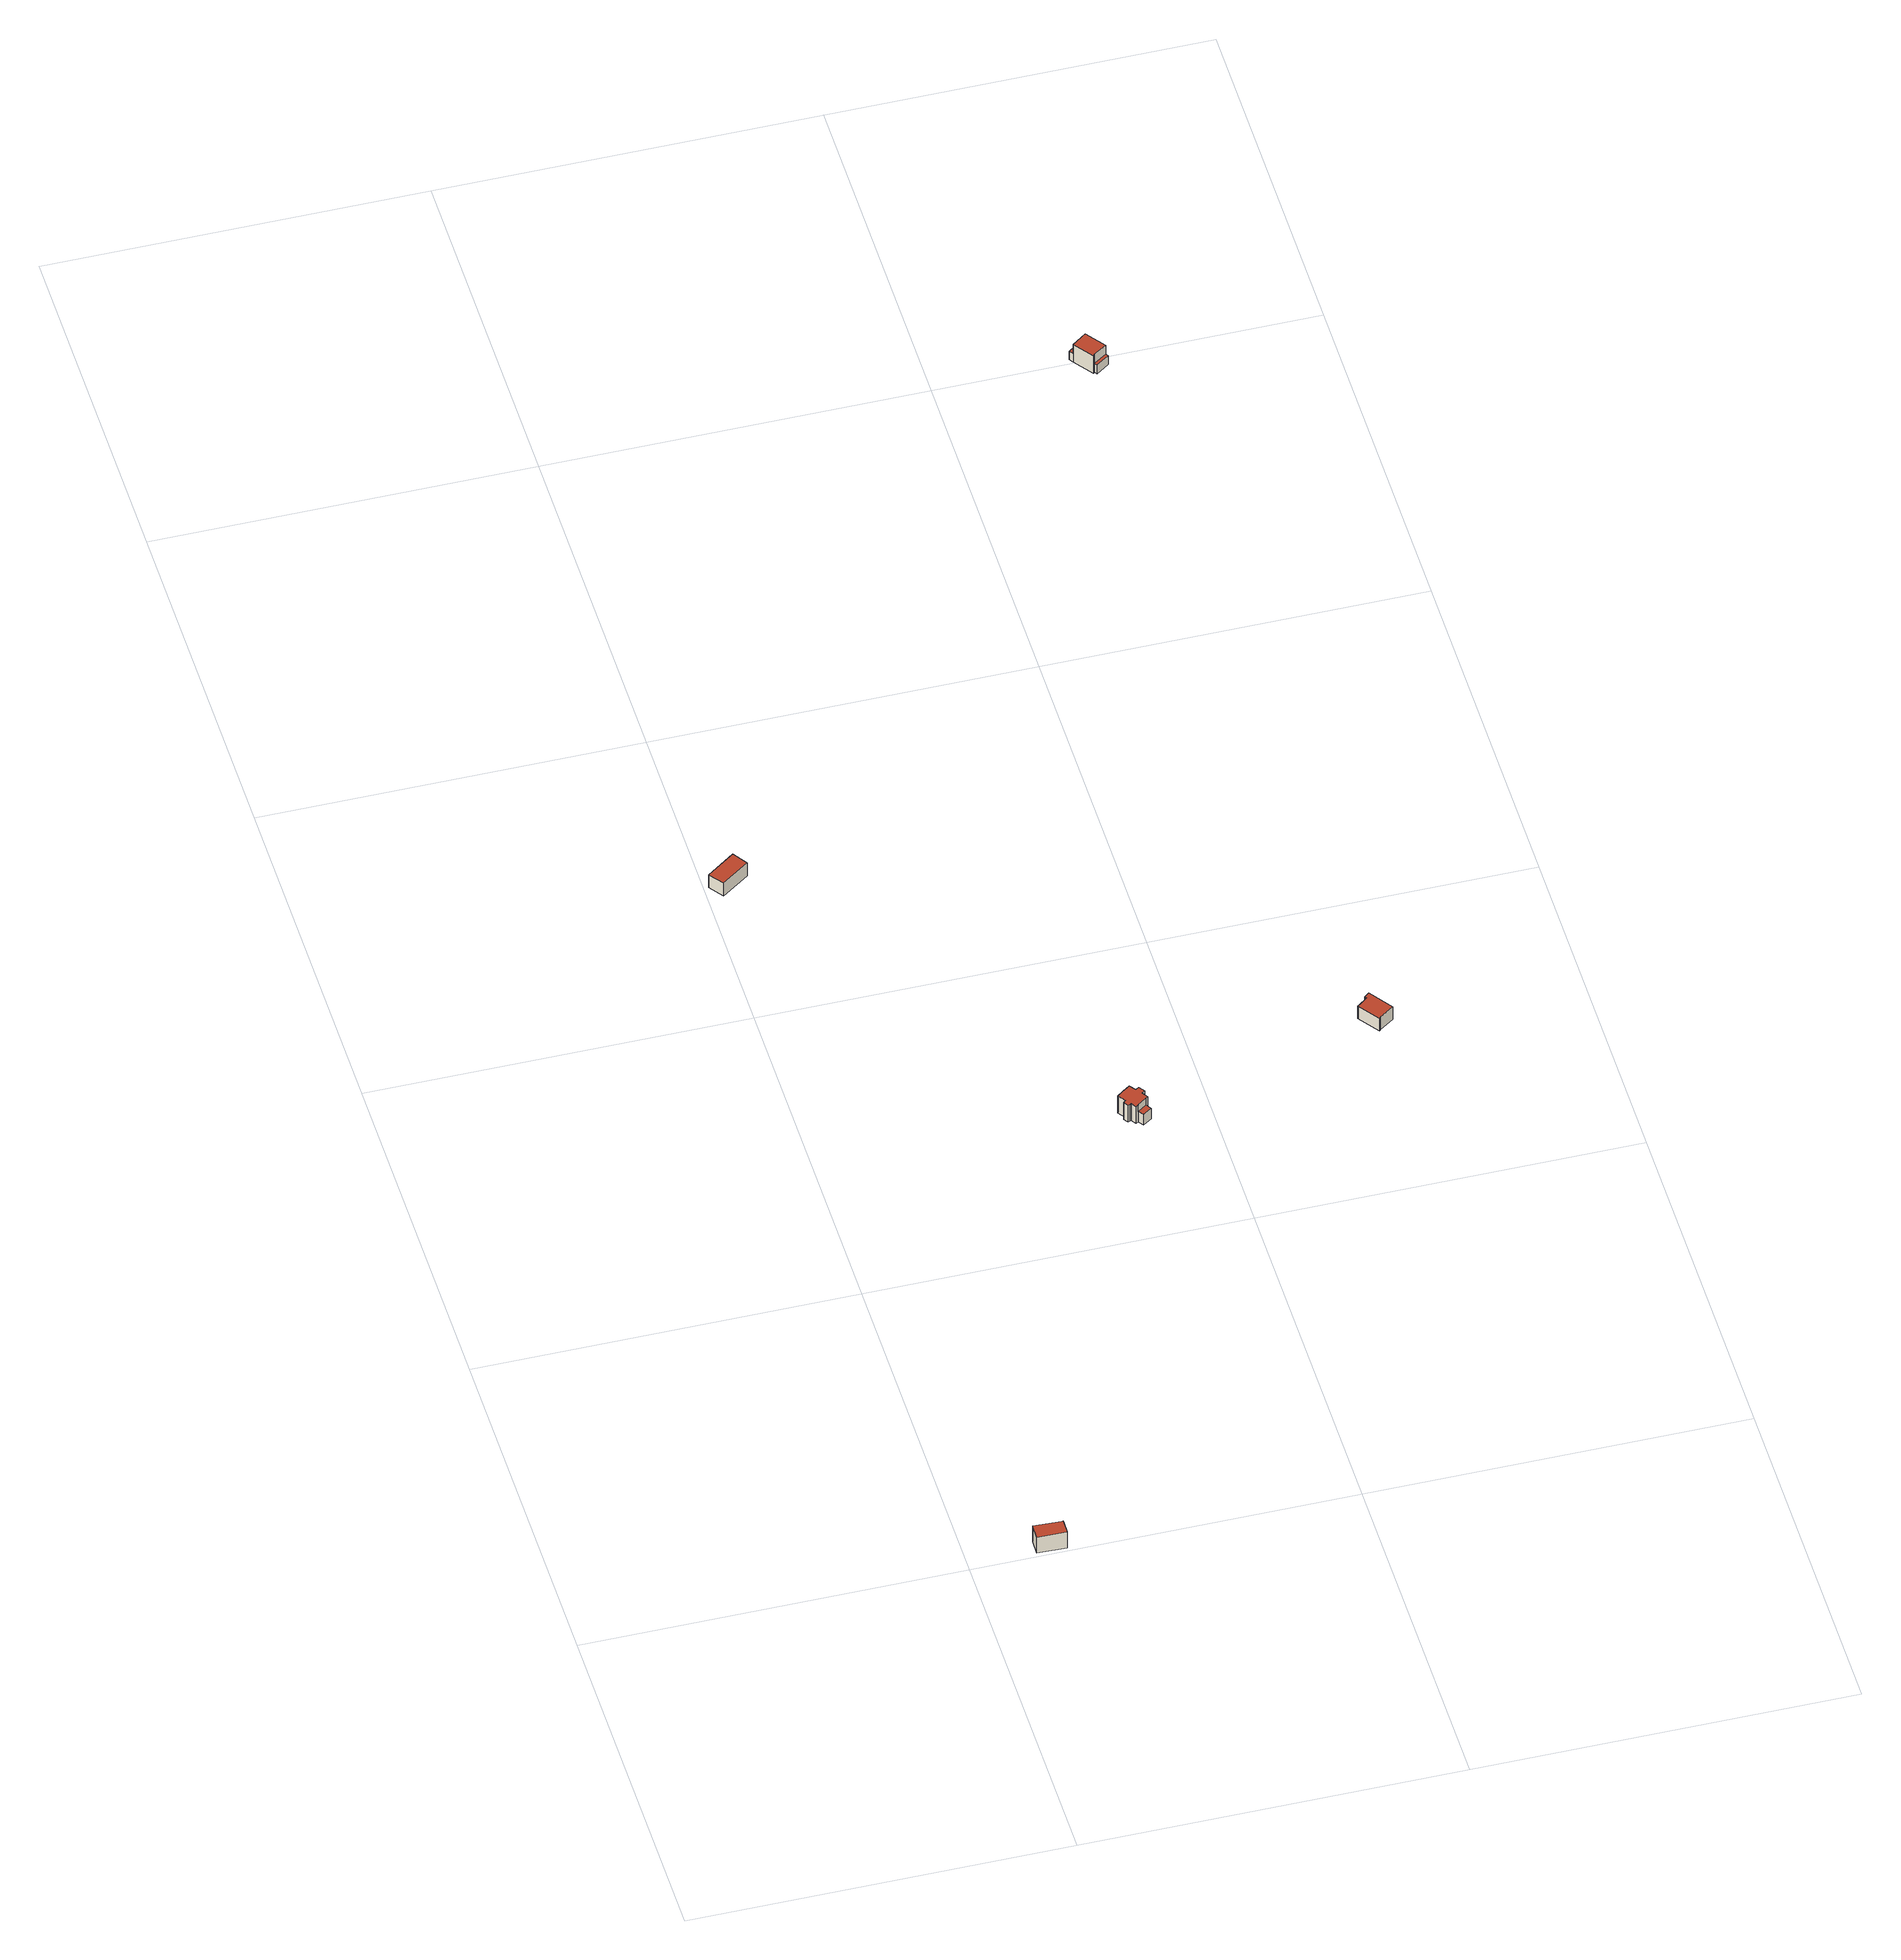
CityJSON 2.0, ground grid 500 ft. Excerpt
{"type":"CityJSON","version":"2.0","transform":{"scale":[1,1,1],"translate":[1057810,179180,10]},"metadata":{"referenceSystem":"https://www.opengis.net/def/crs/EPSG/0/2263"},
"CityObjects":{
"building1":{"type":"Building","attributes":{"name":"Bldg_3210008714","BIN":"4288777"},"geometry":[{"type":"MultiSurface","lod":"2","boundaries":[[[0,1,2,3,4,5]],[[6,7,8,9,10,11]],[[0,5,11,10]],[[1,0,10,9]],[[2,1,9,8]],[[3,2,8,7]],[[4,3,7,6]],[[5,4,6,11]]],"semantics":{"surfaces":[{"type":"RoofSurface","BIN":"4288777"},{"type":"GroundSurface"},{"type":"WallSurface"}],"values":[0,1,2,2,2,2,2,2]}}]},
"building2":{"type":"Building","attributes":{"name":"Bldg_3210016572","BIN":"4288607"},"geometry":[{"type":"MultiSurface","lod":"2","boundaries":[[[12,13,14,15]],[[16,17,18,19]],[[19,18,15,14]],[[16,19,14,13]],[[17,16,13,12]],[[18,17,12,15]]],"semantics":{"surfaces":[{"type":"GroundSurface"},{"type":"RoofSurface","BIN":"4288607"},{"type":"WallSurface"}],"values":[0,1,2,2,2,2]}}]},
"building3":{"type":"Building","attributes":{"name":"Bldg_3210017563","BIN":"4288644"},"geometry":[{"type":"MultiSurface","lod":"2","boundaries":[[[20,21,22,23]],[[24,25,26,27,28,29,30,31,32,33,34,35,36,37,38,39]],[[40,41,42,43,44,45,46,47,48,49,50,51,52,53,54,55,56,57]],[[20,34,33,21]],[[35,34,57,56]],[[36,35,56,55]],[[37,36,55,54]],[[38,37,54,53]],[[39,38,53,52]],[[24,39,52,51]],[[25,24,51,50]],[[26,25,50,49]],[[27,26,49,48]],[[28,27,48,47]],[[29,28,47,46]],[[30,29,46,45]],[[31,30,45,44]],[[32,31,44,43]],[[33,32,43,42]],[[22,21,42,41]],[[23,22,41,40]],[[20,23,40,57]]],"semantics":{"surfaces":[{"type":"RoofSurface","BIN":"4288644"},{"type":"GroundSurface"},{"type":"WallSurface"}],"values":[0,0,1,2,2,2,2,2,2,2,2,2,2,2,2,2,2,2,2,2,2,2]}}]},
"building4":{"type":"Building","attributes":{"name":"Bldg_3210008420","BIN":"4288978"},"geometry":[{"type":"MultiSurface","lod":"2","boundaries":[[[58,59,60,61,62,63,64,65]],[[66,67,68,69,70,71,72,73]],[[65,64,73,72]],[[58,65,72,71]],[[59,58,71,70]],[[60,59,70,69]],[[61,60,69,68]],[[62,61,68,67]],[[63,62,67,66]],[[64,63,66,73]]],"semantics":{"surfaces":[{"type":"RoofSurface","BIN":"4288978"},{"type":"GroundSurface"},{"type":"WallSurface"}],"values":[0,1,2,2,2,2,2,2,2,2]}}]},
"building5":{"type":"Building","attributes":{"name":"Bldg_3210012242","BIN":"4289318"},"geometry":[{"type":"MultiSurface","lod":"2","boundaries":[[[74,75,76,77]],[[78,79,80,81,82]],[[83,84,85,86]],[[87,88,89,90,91,92,93,94,95]],[[85,79,78,86]],[[74,82,81,75]],[[83,86,95,94]],[[84,83,94,93]],[[85,84,93,92]],[[80,79,92,91]],[[81,80,91,90]],[[76,75,90,89]],[[77,76,89,88]],[[74,77,88,87]],[[78,82,87,95]]],"semantics":{"surfaces":[{"type":"RoofSurface","BIN":"4289318"},{"type":"GroundSurface"},{"type":"WallSurface"}],"values":[0,0,0,1,2,2,2,2,2,2,2,2,2,2,2]}}]}
},
"vertices":[
[125,25,29],[88,27,29],[87,6,29],[126,5,29],[126,23,29],[126,25,29],[126,23,2],[126,5,2],[87,6,2],[88,27,2],[125,25,2],[126,25,2],
[6,1233,4],[44,1260,4],[57,1240,4],[20,1214,4],[44,1260,26],[6,1233,26],[20,1214,26],[57,1240,26],
[418,705,24],[406,696,24],[411,689,24],[423,697,24],[404,731,35],[395,725,35],[386,718,35],[393,708,35],[390,705,35],[394,699,35],[397,700,35],[398,701,35],[403,694,35],[406,696,35],[418,705,35],[421,707,35],[416,715,35],[420,718,35],[415,726,35],[410,723,35],[423,697,6],[411,689,6],[406,696,6],[403,694,6],[398,701,6],[397,700,6],[394,699,6],[390,705,6],[393,708,6],[386,718,6],[395,725,6],[404,731,6],[410,723,6],[415,726,6],[420,718,6],[416,715,6],[421,707,6],[418,705,6],
[733,817,28],[726,812,28],[728,809,28],[715,799,28],[714,799,28],[734,771,28],[736,773,28],[755,786,28],[734,771,6],[714,799,6],[715,799,6],[728,809,6],[726,812,6],[733,817,6],[755,786,6],[736,773,6],
[718,1985,23],[700,1973,23],[703,1969,23],[720,1981,23],[699,2011,38],[680,1997,38],[699,1971,38],[700,1973,38],[718,1985,38],[695,2016,22],[676,2002,22],[680,1997,22],[699,2011,22],[718,1985,8],[720,1981,8],[703,1969,8],[700,1973,8],[699,1971,8],[680,1997,8],[676,2002,8],[695,2016,8],[699,2011,8]
]}
